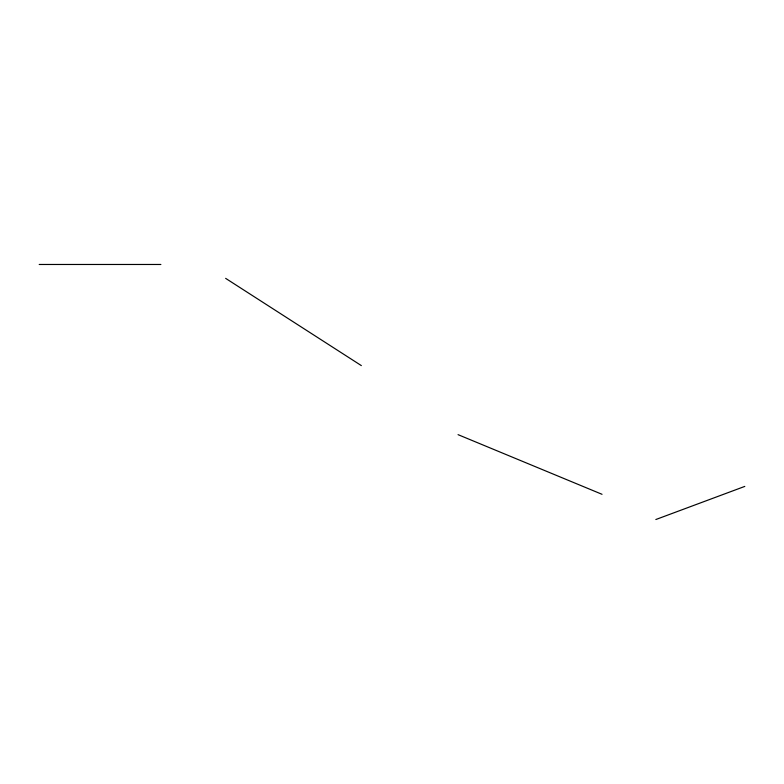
<?xml version="1.0" encoding="UTF-8"?>
<svg xmlns="http://www.w3.org/2000/svg" width="784" height="784" viewBox="0 0 784 784"><rect width="100%" height="100%" fill="white"/><g stroke="black" fill="none" stroke-linecap="round" stroke-linejoin="round"><path stroke-width="1.18" d="M655.836 519.527L744.8 486.403M39.2 264.473L160.877 264.473M458.052 434.65L602.034 494.302M225.645 278.359L361.346 365.599"/></g></svg>
